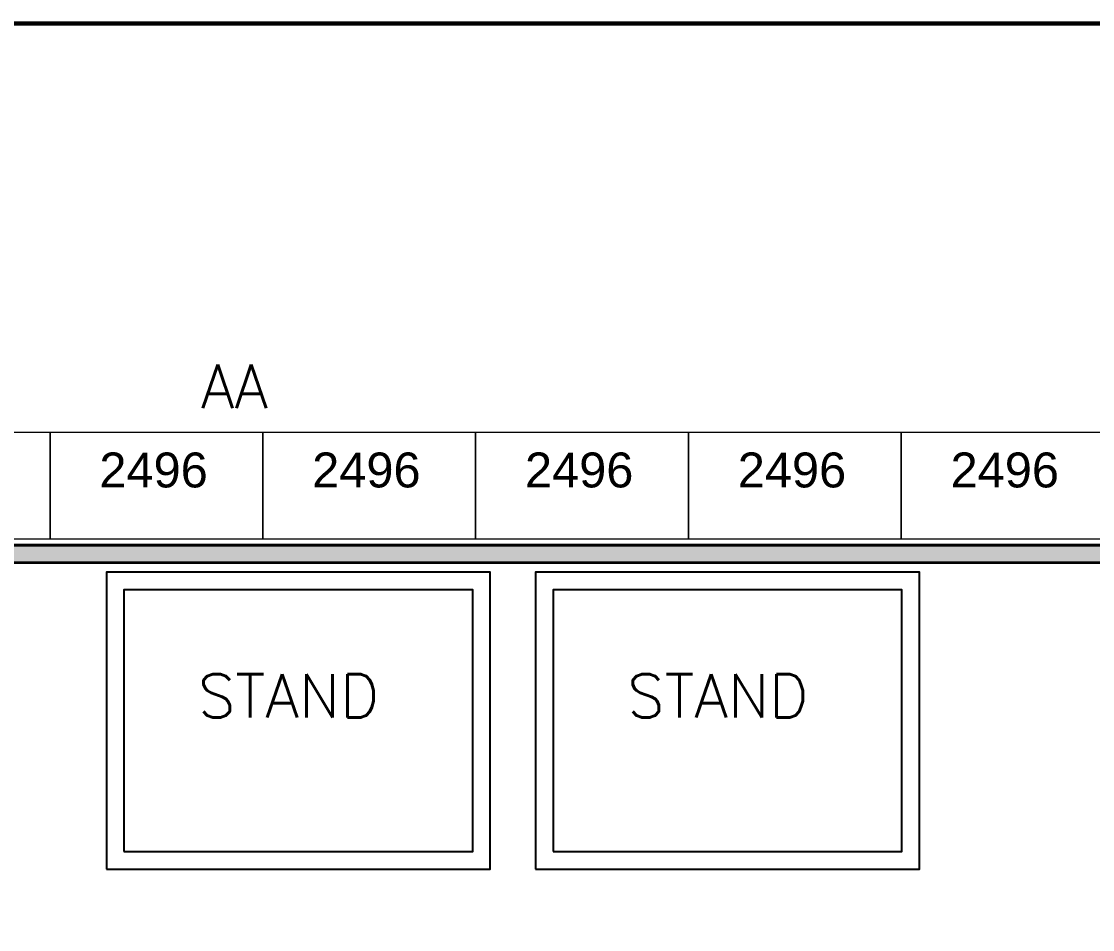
# Model space of a CAD drawing. Header units: millimetres. Extents: x 1478096 to 1808313, y 619971 to 762366.
# Drawn here: x 1631811 to 1637952, y 660634 to 665837 of the extents above; entities that cross this region are included whole.
import ezdxf

# ---------------------------------------------------------------- set-up
doc = ezdxf.new("R2010")
doc.units = ezdxf.units.MM
doc.header["$LTSCALE"] = 10
doc.linetypes.add('CENTERX2', pattern=[4, 2.5, -0.5, 0.5, -0.5])
for name, color, linetype in [('A-HATCH-DURLOCK', 252, 'Continuous'), ('A-TABIQUE PRY', 251, 'Continuous'), ('Categorías', 250, 'Continuous'), ('COSTAN-CAM-EJES', 251, 'CENTERX2'), ('DC-ARQ-PAINEL DURLOCK', 7, 'Continuous'), ('RE-PLANTABASE(XREF)$0$ARQ-MURO-DURLOCK', 7, 'Continuous')]:
    doc.layers.add(name, color=color, linetype=linetype)
doc.layers.add('BLOQUES', color=7, linetype='Continuous', lineweight=0)
doc.styles.add('ROMANS', font='romans')
doc.styles.get("Standard").update_dxf_attribs({"font": 'arial.ttf'})

msp = doc.modelspace()

# ---------------------------------------------------------------- hatches: boundary and pattern name
at = {"layer": 'A-HATCH-DURLOCK'}
h = msp.add_hatch(color=256, dxfattribs=at)
h.dxf.hatch_style = 1
h.paths.add_polyline_path([(1628145.883, 660634.383), (1628046.076, 660634.383), (1628046.076, 662734.635), (1628145.883, 662734.635)])
h.paths.add_polyline_path([(1617847.731, 662734.635), (1638493.701, 662734.635), (1638493.701, 662834.59), (1617847.731, 662834.59)])

# ---------------------------------------------------------------- linework, layer by layer
msp.add_lwpolyline([(1617847.731, 662734.635), (1638493.701, 662734.635), (1638493.701, 662834.59), (1617847.731, 662834.59)], close=True, dxfattribs=at)
at = {"layer": 'A-TABIQUE PRY'}
for p, q in [((1617988.626, 662839.608), (1641001.819, 662839.601)), ((1617991.63, 662739.646), (1641001.819, 662739.648))]:
    msp.add_line(p, q, dxfattribs=at)
at = {"layer": 'BLOQUES'}
for points in [[(1630755.304, 662872.012), (1631975.18, 662872.012), (1631975.18, 663482.012), (1630755.304, 663482.012)], [(1631975.18, 662872.012), (1633195.056, 662872.012), (1633195.056, 663482.012), (1631975.18, 663482.012)], [(1633195.056, 662872.012), (1634414.932, 662872.012), (1634414.932, 663482.012), (1633195.056, 663482.012)], [(1634414.932, 662872.012), (1635634.807, 662872.012), (1635634.807, 663482.012), (1634414.932, 663482.012)], [(1635634.807, 662872.012), (1636854.683, 662872.012), (1636854.683, 663482.012), (1635634.807, 663482.012)], [(1636854.683, 662872.012), (1638074.559, 662872.012), (1638074.559, 663482.012), (1636854.683, 663482.012)]]:
    msp.add_lwpolyline(points, close=True, dxfattribs=at)
at = {"layer": 'COSTAN-CAM-EJES', "const_width": 25}
msp.add_lwpolyline([(1478108.728, 665824.186), (1676824.92, 665824.186)], dxfattribs=at)
at = {"layer": 'DC-ARQ-PAINEL DURLOCK'}
for p, q in [((1617844.727, 662834.597), (1640801.817, 662834.59)), ((1617847.731, 662734.635), (1640801.817, 662734.636))]:
    msp.add_line(p, q, dxfattribs=at)
at = {"layer": 'RE-PLANTABASE(XREF)$0$ARQ-MURO-DURLOCK'}
for points in [[(1632298.492, 660981.089), (1634498.492, 660981.089), (1634498.492, 662681.089), (1632298.492, 662681.089)], [(1634758.759, 660981.089), (1636958.759, 660981.089), (1636958.759, 662681.089), (1634758.759, 662681.089)], [(1632398.492, 661081.089), (1634398.492, 661081.089), (1634398.492, 662581.089), (1632398.492, 662581.089)], [(1634858.759, 661081.089), (1636858.759, 661081.089), (1636858.759, 662581.089), (1634858.759, 662581.089)]]:
    msp.add_lwpolyline(points, close=True, dxfattribs=at)

# ---------------------------------------------------------------- texts
at = {"layer": 'BLOQUES'}
for p in [(1632258.193, 663167.194, 3439.026), (1633478.069, 663167.194, 3439.026), (1634697.945, 663167.194, 1566.677), (1635917.821, 663167.194, 1566.677), (1637137.697, 663167.194, 1566.677)]:
    msp.add_attdef('2496', p, '2496', height=200, dxfattribs=at)
at = {"layer": 'Categorías', "style": 'ROMANS'}
for s, p in [('AA', (1632840.024, 663620.791, 1868.845)), ('STAND', (1632823.341, 661848.354, 1873.636)), ('STAND', (1635283.608, 661848.354, 1.287))]:
    msp.add_text(s, height=250, dxfattribs=at).set_placement(p)

doc.saveas('drawing.dxf')
